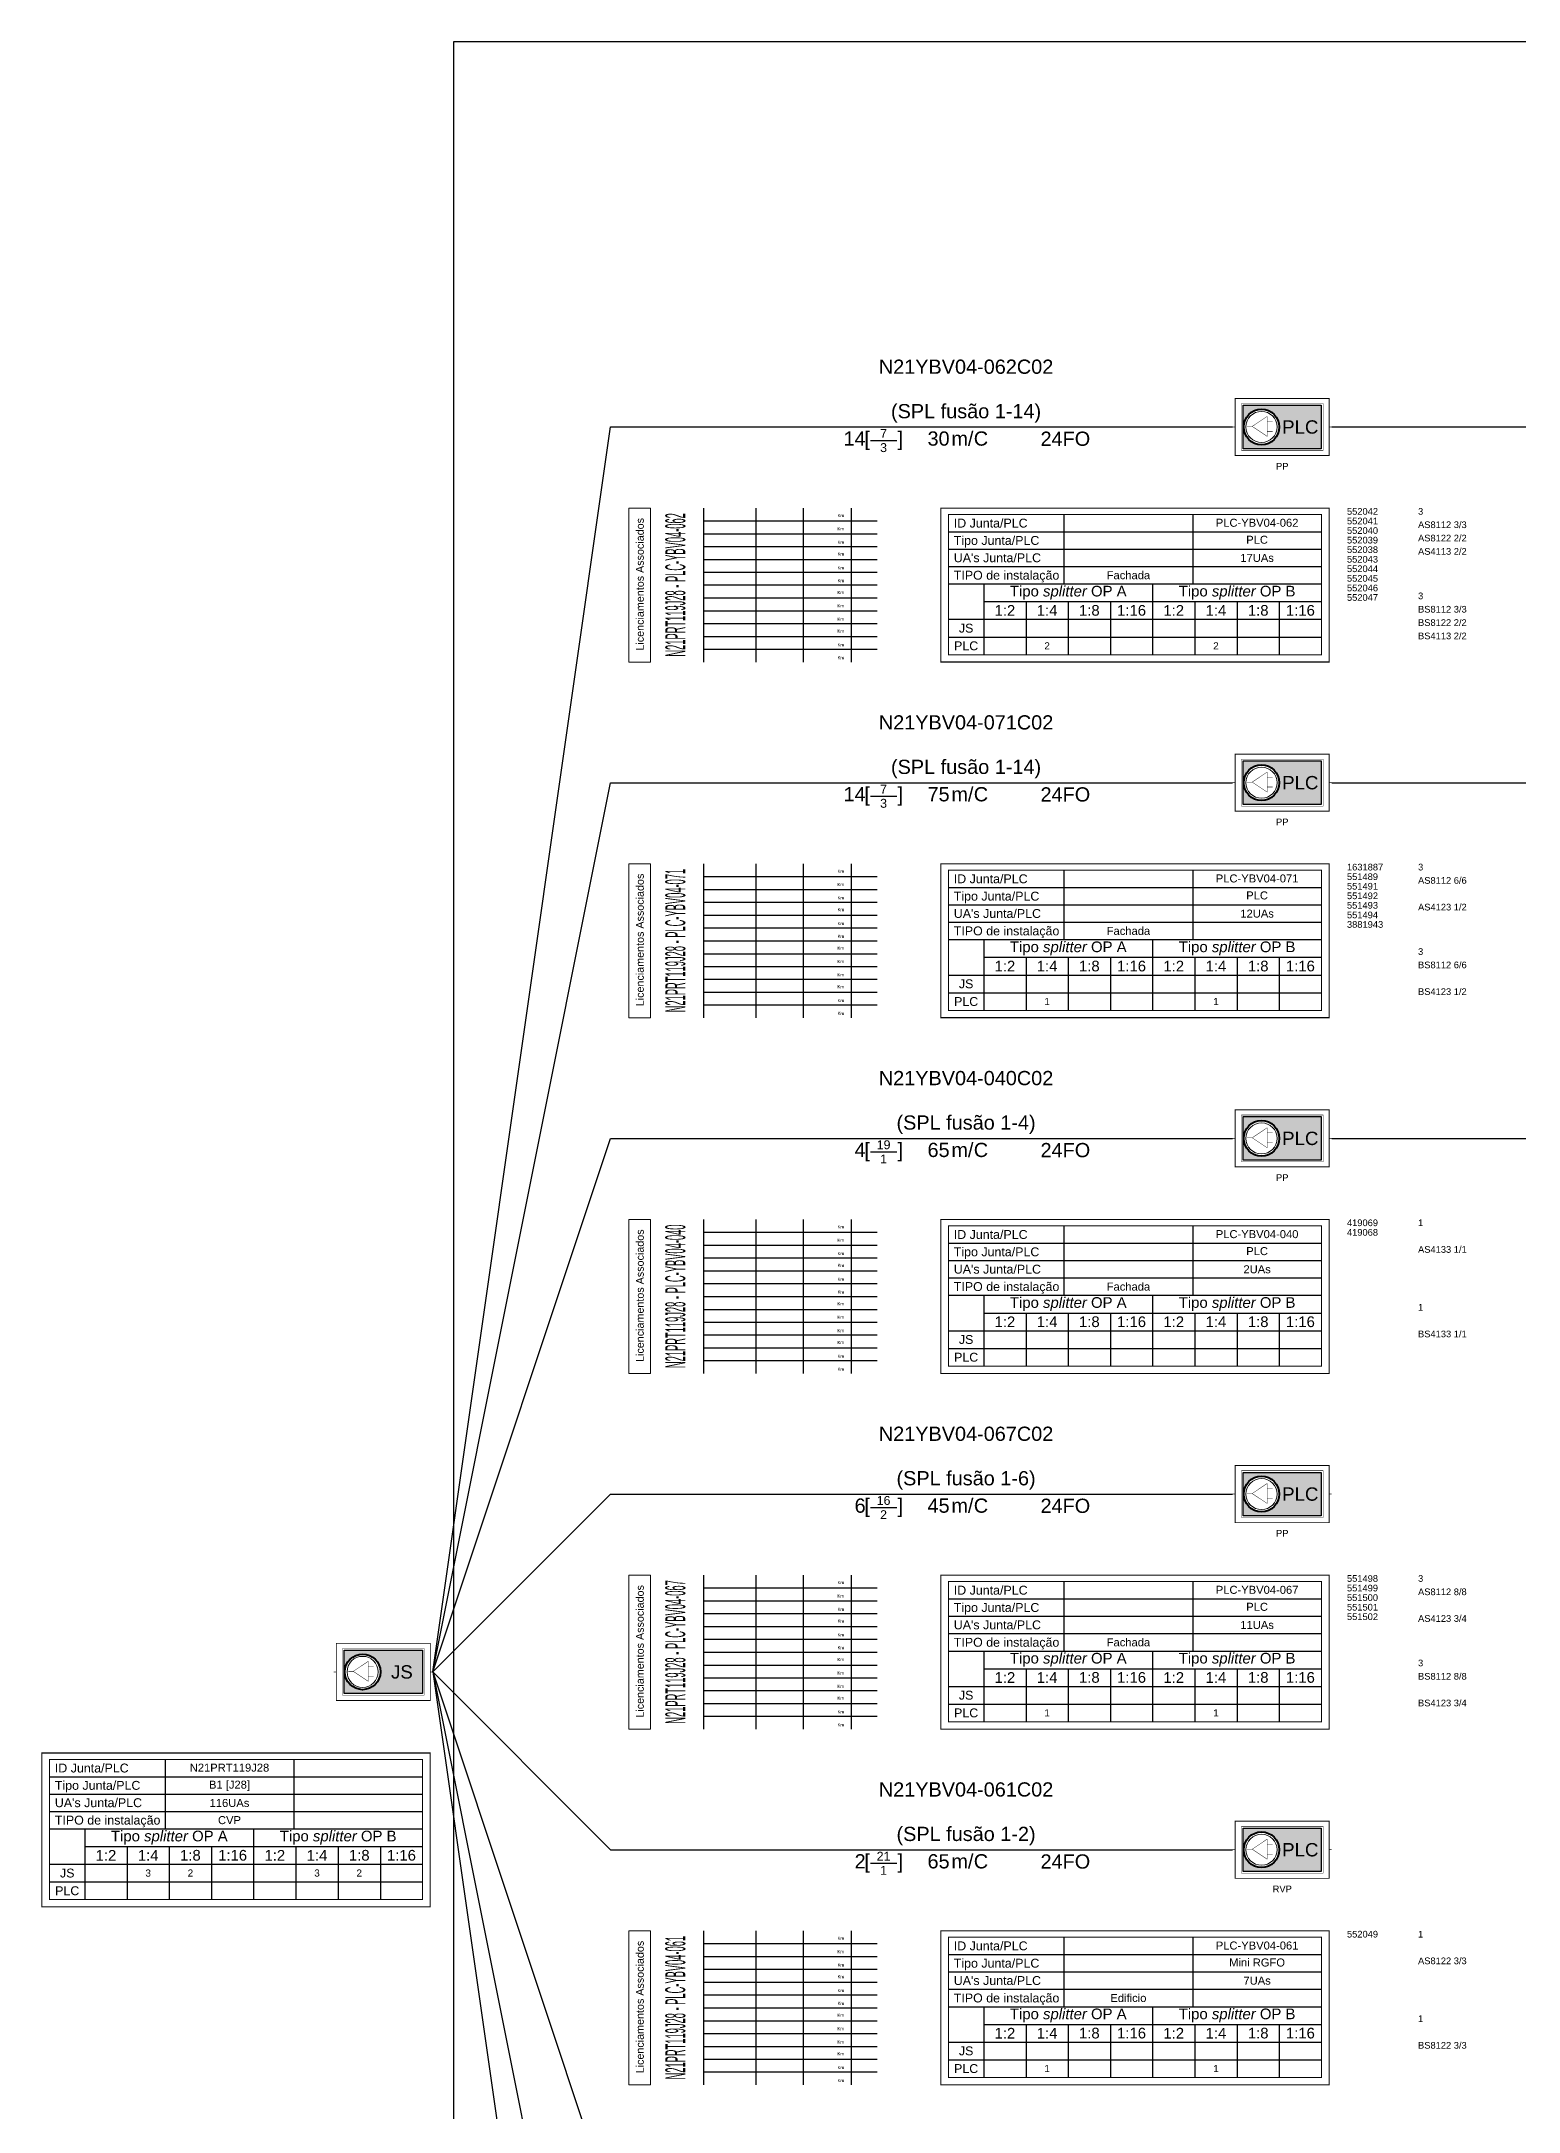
# Model space of a CAD drawing. Header units: metres. Extents: x 288 to 1034, y 827 to 7702.
# Drawn here: x 453 to 619.2, y 1400.2 to 1633 of the extents above; entities that cross this region are included whole.
import ezdxf
from ezdxf.enums import TextEntityAlignment as Align

# ---------------------------------------------------------------- set-up
doc = ezdxf.new("R2010")
doc.units = ezdxf.units.M
doc.header["$MEASUREMENT"] = 0
doc.set_wipeout_variables(frame=1)
for name, color, linetype in [('3-PROJ_FTTH_CABO', 7, 'Continuous'), ('3-PROJ_FTTH_JUNTA', 7, 'Continuous'), ('3-PROJ_FTTH_LICENCIAMENTOS', 7, 'Continuous'), ('3-PROJ_FTTH_PLC', 7, 'Continuous'), ('Licenciamentos Porto_2', 3, 'Continuous')]:
    doc.layers.add(name, color=color, linetype=linetype)
doc.styles.add('ARIAL', font='')
doc.styles.get('ARIAL').set_extended_font_data('Arial')

# ---------------------------------------------------------------- blocks, each defined once
blk = doc.blocks.new('*U26')
blk.add_hatch(color=31).paths.add_polyline_path([(9.97, -2.44), (1.18, -2.44), (1.18, 2.44), (9.97, 2.44)])
at = {"color": 7}
for points, const_width in [([(10.86, -3.21), (0.29, -3.21), (0.29, 3.21), (10.86, 3.21)], 0.0929), ([(10.17, -2.63), (0.99, -2.63), (0.99, 2.63), (10.17, 2.63)], 0.0465)]:
    blk.add_lwpolyline(points, close=True, dxfattribs=dict(at, const_width=const_width))
at = {"color": 31}
blk.add_lwpolyline([(9.97, -2.44), (1.18, -2.44), (1.18, 2.44), (9.97, 2.44)], close=True, dxfattribs=at)
at = {"color": 7, "const_width": 0.0743}
for points in [[(0.29, 0), (0, 0)], [(11.15, 0), (10.86, 0)]]:
    blk.add_lwpolyline(points, dxfattribs=at)
at = {"color": 7, "ltscale": 0.001}
blk.add_lwpolyline([(10.86, -9.12, 0.12, 0.12, 0), (10.86, -9.12, 0.12, 0.12, 0), (-32.84, -9.12, 0.12, 0.12, 0), (-32.84, -26.43, 0.12, 0.12, 0), (10.86, -26.43, 0.12, 0.12, 0), (10.86, -26.43, 0.12, 0.12, 0), (10.86, -9.12, 0, 0, 0)], format="xyseb", dxfattribs=at)
at = {"color": 7, "ltscale": 0.001, "const_width": 0.12}
blk.add_lwpolyline([(10, -25.61), (10, -25.61), (-31.98, -25.61), (-31.98, -9.84), (10, -9.84), (10, -9.84)], close=True, dxfattribs=at)
at = {"color": 7}
for points in [[(-18.98, -9.84), (-18.98, -17.65)], [(-4.49, -9.84), (-4.49, -17.65)], [(-31.98, -11.79), (10, -11.79)], [(-31.98, -13.74), (10, -13.74)], [(-31.98, -15.69), (10, -15.69)], [(-31.98, -17.65), (10, -17.65)], [(-28, -17.65), (-28, -25.61)], [(-9, -25.61), (-9, -17.65)], [(-28, -19.64), (10, -19.64)], [(-23.25, -19.64), (-23.25, -25.61)], [(-18.5, -19.64), (-18.5, -25.61)], [(-13.75, -19.64), (-13.75, -25.61)], [(-4.25, -19.64), (-4.25, -25.61)], [(0.5, -19.64), (0.5, -25.61)], [(5.25, -19.64), (5.25, -25.61)], [(-31.98, -21.63), (10, -21.63)], [(-31.98, -23.62), (10, -23.62)], [(-31.98, -23.62), (-13.57, -23.62), (10, -23.62)]]:
    blk.add_lwpolyline(points, dxfattribs=at)
at = {"color": 7, "style": 'ARIAL'}
for s, height, p in [('JS', 1.5, (7.67, 0)), ('JS', 1, (-29.99, -22.62)), ('PLC', 1, (-29.99, -24.61))]:
    blk.add_text(s, height=height, dxfattribs=at).set_placement(p, align=Align.MIDDLE_CENTER)
for s, p in [('ID Junta/PLC', (-31.38, -10.81)), ('Tipo Junta/PLC', (-31.38, -12.76)), ('TIPO de instalação', (-31.38, -16.67)), ("UA's Junta/PLC", (-31.38, -14.71))]:
    blk.add_text(s, height=1, dxfattribs=at).set_placement(p, align=Align.MIDDLE_LEFT)
at = {"color": 7, "ltscale": 0.001, "char_height": 1.2, "attachment_point": 5, "style": 'ARIAL'}
for s, insert, width in [('{\\C114;Tipo \\fArial|b0|i1|c0|p34;splitter\\fArial|b0|i0|c0|p34; OP A}', (-18.5, -18.64), 14.6912), ('{\\C10;Tipo \\fArial|b0|i1|c0|p34;splitter\\fArial|b0|i0|c0|p34; OP B}', (0.5, -18.64), 14.6912), ('{\\C114;1:2}', (-25.63, -20.63), 4.1115), ('{\\C114;1:4}', (-20.88, -20.63), 4.1115), ('{\\C114;1:8}', (-16.13, -20.63), 4.1115), ('{\\C114;1:16}', (-11.38, -20.63), 4.1115), ('{\\C10;1:2}', (-6.63, -20.63), 4.1115), ('{\\C10;1:4}', (-1.88, -20.63), 4.1115), ('{\\C10;1:8}', (2.87, -20.63), 4.1115), ('{\\C10;1:16}', (7.62, -20.63), 4.1115)]:
    blk.add_mtext(s, dxfattribs=dict(at, insert=insert, width=width))
at = {"color": 4, "lineweight": 0, "style": 'ARIAL'}
blk.add_attdef('ALOCAÇÃO_RDP', text='', height=0.8, dxfattribs=at).set_placement((-0.91, -2.81), align=Align.MIDDLE_RIGHT)
at = {"color": 5, "lineweight": 0, "style": 'ARIAL'}
blk.add_attdef('FO_RTR+BKB', text='', height=0.8, dxfattribs=at).set_placement((12.07, -1.2), align=Align.MIDDLE_LEFT)
at = {"color": 1, "lineweight": 0, "style": 'ARIAL'}
blk.add_attdef('ALOCAÇÃO_RDS', text='', height=0.8, dxfattribs=at).set_placement((-0.89, -4.35), align=Align.MIDDLE_RIGHT)
at = {"color": 4, "lineweight": 0, "style": 'ARIAL'}
blk.add_attdef('FO_RDP', text='', height=0.8, dxfattribs=at).set_placement((12.06, -2.81), align=Align.MIDDLE_LEFT)
at = {"color": 1, "lineweight": 0, "style": 'ARIAL'}
blk.add_attdef('FO_RDS', text='', height=0.8, dxfattribs=at).set_placement((12.09, -4.35), align=Align.MIDDLE_LEFT)
at = {"color": 7, "lineweight": 0, "style": 'ARIAL'}
blk.add_attdef('MORADA', text='', height=0.75, dxfattribs=at).set_placement((10.86, -7.21), align=Align.MIDDLE_RIGHT)
for tag, p in [('JUNTA', (-11.73, -10.77)), ('TIPO_JUNTA', (-11.73, -12.68)), ('INSTALACAO', (-11.73, -16.67)), ('UA_JUNTA', (-11.73, -14.74)), ('NPOL_CVP', (2.75, -16.66))]:
    blk.add_attdef(tag, text='', height=0.9, dxfattribs=at).set_placement(p, align=Align.MIDDLE_CENTER)
at = {"color": 114, "style": 'ARIAL'}
for tag, p in [('(J)1:2_A', (-25.63, -22.62)), ('(J)1:4_A', (-20.88, -22.62)), ('(J)1:8_A', (-16.13, -22.62)), ('(J)1:16_A', (-11.38, -22.62)), ('(P)1:2_A', (-25.63, -24.61)), ('(P)1:4_A', (-20.88, -24.61)), ('(P)1:8_A', (-16.13, -24.61)), ('(P)1:16_A', (-11.38, -24.61))]:
    blk.add_attdef(tag, text='', height=0.8, dxfattribs=at).set_placement(p, align=Align.MIDDLE_CENTER)
at = {"color": 10, "style": 'ARIAL'}
for tag, p in [('(J)1:2_B', (-6.63, -22.62)), ('(J)1:4_B', (-1.88, -22.62)), ('(J)1:8_B', (2.87, -22.62)), ('(J)1:16_B', (7.62, -22.62)), ('(P)1:2_B', (-6.63, -24.61)), ('(P)1:4_B', (-1.88, -24.61)), ('(P)1:8_B', (2.87, -24.61)), ('(P)1:16_B', (7.62, -24.61))]:
    blk.add_attdef(tag, text='', height=0.8, dxfattribs=at).set_placement(p, align=Align.MIDDLE_CENTER)
at = {"color": 7, "lineweight": 0}
blk.add_wipeout([(3.7, -1.95), (3.43, -1.99), (3.09, -2), (2.79, -1.95), (2.57, -1.88), (2.34, -1.78), (2.03, -1.59), (1.77, -1.34), (1.58, -1.1), (1.47, -0.92), (1.35, -0.61), (1.28, -0.33), (1.25, 0), (1.3, 0.42), (1.38, 0.7), (1.51, 0.98), (1.63, 1.17), (1.83, 1.4), (1.98, 1.55), (2.18, 1.69), (2.4, 1.81), (2.69, 1.92), (2.92, 1.97), (3.27, 2), (3.51, 1.99), (3.73, 1.94), (3.98, 1.87), (4.15, 1.79), (4.31, 1.7), (4.51, 1.56), (4.66, 1.42), (4.79, 1.28), (4.96, 1.05), (5.05, 0.88), (5.15, 0.64), (5.21, 0.41), (5.25, 0.11), (5.23, -0.32), (5.19, -0.52), (5.11, -0.74), (4.96, -1.04), (4.78, -1.3), (4.57, -1.51), (4.25, -1.74), (3.96, -1.87)], dxfattribs=at)
at = {"color": 7, "const_width": 0.0465}
for points in [[(1.63, 0.06), (2.2, 0.06)], [(3.87, 0.62), (4.5, 0.62)], [(3.87, -0.49), (4.5, -0.49)]]:
    blk.add_lwpolyline(points, dxfattribs=at)
blk.add_lwpolyline([(2.2, 0.06), (3.87, -1.05), (3.87, 1.18)], close=True, dxfattribs=at)
at = {"color": 7, "lineweight": 40}
blk.add_circle((3.25, 0), 2, dxfattribs=at)
at = {"color": 7, "lineweight": 0}
blk.add_circle((3.25, 0), 1.75, dxfattribs=at)
blk.add_circle((3.25, 0), 1.75, dxfattribs=at)
blk = doc.blocks.new('*U9')
blk.add_hatch(color=31).paths.add_polyline_path([(9.97, -2.44), (1.18, -2.44), (1.18, 2.44), (9.97, 2.44)])
at = {"color": 7}
for points, const_width in [([(10.86, -3.21), (0.29, -3.21), (0.29, 3.21), (10.86, 3.21)], 0.0929), ([(10.17, -2.63), (0.99, -2.63), (0.99, 2.63), (10.17, 2.63)], 0.0465)]:
    blk.add_lwpolyline(points, close=True, dxfattribs=dict(at, const_width=const_width))
at = {"color": 31}
blk.add_lwpolyline([(9.97, -2.44), (1.18, -2.44), (1.18, 2.44), (9.97, 2.44)], close=True, dxfattribs=at)
at = {"color": 7}
for points, const_width in [([(0.29, 0), (0, 0)], 0.0743), ([(11.15, 0), (10.86, 0)], 0.0743), ([(-40.78, -1.52), (-37.77, -1.52)], 0.15)]:
    blk.add_lwpolyline(points, dxfattribs=dict(at, const_width=const_width))
at = {"color": 7, "ltscale": 0.001}
blk.add_lwpolyline([(10.86, -9.12, 0.12, 0.12, 0), (10.86, -9.12, 0.12, 0.12, 0), (-32.84, -9.12, 0.12, 0.12, 0), (-32.84, -26.43, 0.12, 0.12, 0), (10.86, -26.43, 0.12, 0.12, 0), (10.86, -26.43, 0.12, 0.12, 0), (10.86, -9.12, 0, 0, 0)], format="xyseb", dxfattribs=at)
at = {"color": 7, "ltscale": 0.001, "const_width": 0.12}
blk.add_lwpolyline([(10, -25.61), (10, -25.61), (-31.98, -25.61), (-31.98, -9.84), (10, -9.84), (10, -9.84)], close=True, dxfattribs=at)
at = {"color": 7}
for points in [[(-18.98, -9.84), (-18.98, -17.65)], [(-4.49, -9.84), (-4.49, -17.65)], [(-31.98, -11.79), (10, -11.79)], [(-31.98, -13.74), (10, -13.74)], [(-31.98, -15.69), (10, -15.69)], [(-31.98, -17.65), (10, -17.65)], [(-28, -17.65), (-28, -25.61)], [(-9, -25.61), (-9, -17.65)], [(-28, -19.64), (10, -19.64)], [(-23.25, -19.64), (-23.25, -25.61)], [(-18.5, -19.64), (-18.5, -25.61)], [(-13.75, -19.64), (-13.75, -25.61)], [(-4.25, -19.64), (-4.25, -25.61)], [(0.5, -19.64), (0.5, -25.61)], [(5.25, -19.64), (5.25, -25.61)], [(-31.98, -21.63), (10, -21.63)], [(-31.98, -23.62), (10, -23.62)], [(-31.98, -23.62), (-13.57, -23.62), (10, -23.62)]]:
    blk.add_lwpolyline(points, dxfattribs=at)
at = {"color": 7, "style": 'ARIAL'}
blk.add_text('[     ]  ', height=1.6, dxfattribs=at).set_placement((-35.85, -0.5), align=Align.TOP_RIGHT)
for s, p in [('ID Junta/PLC', (-31.38, -10.81)), ('Tipo Junta/PLC', (-31.38, -12.76)), ('TIPO de instalação', (-31.38, -16.67)), ("UA's Junta/PLC", (-31.38, -14.71))]:
    blk.add_text(s, height=1, dxfattribs=at).set_placement(p, align=Align.MIDDLE_LEFT)
for s, p in [('JS', (-29.99, -22.62)), ('PLC', (-29.99, -24.61))]:
    blk.add_text(s, height=1, dxfattribs=at).set_placement(p, align=Align.MIDDLE_CENTER)
at = {"insert": (-31.65, -0.5), "char_height": 1.6, "width": 2.8224, "attachment_point": 1, "style": 'ARIAL'}
blk.add_mtext('m/', dxfattribs=at)
at = {"color": 7, "ltscale": 0.001, "char_height": 1.2, "attachment_point": 5, "style": 'ARIAL'}
for s, insert, width in [('{\\C114;Tipo \\fArial|b0|i1|c0|p34;splitter\\fArial|b0|i0|c0|p34; OP A}', (-18.5, -18.64), 14.6912), ('{\\C10;Tipo \\fArial|b0|i1|c0|p34;splitter\\fArial|b0|i0|c0|p34; OP B}', (0.5, -18.64), 14.6912), ('{\\C114;1:2}', (-25.63, -20.63), 4.1115), ('{\\C114;1:4}', (-20.88, -20.63), 4.1115), ('{\\C114;1:8}', (-16.13, -20.63), 4.1115), ('{\\C114;1:16}', (-11.38, -20.63), 4.1115), ('{\\C10;1:2}', (-6.63, -20.63), 4.1115), ('{\\C10;1:4}', (-1.88, -20.63), 4.1115), ('{\\C10;1:8}', (2.87, -20.63), 4.1115), ('{\\C10;1:16}', (7.62, -20.63), 4.1115)]:
    blk.add_mtext(s, dxfattribs=dict(at, insert=insert, width=width))
at = {"color": 7, "style": 'ARIAL'}
for tag, p in [('ID_CABO', (-30, 5.5)), ('ID_CABO2', (-30, 3)), ('ID_CABO3', (-30, 0.5))]:
    blk.add_attdef(tag, text='', height=1.6, dxfattribs=at).set_placement(p, align=Align.BOTTOM_CENTER)
at = {"color": 7, "lineweight": 0, "style": 'ARIAL'}
blk.add_attdef('FO_ACTIVAS', text='', height=1.6, dxfattribs=at).set_placement((-41.3, -0.5), align=Align.TOP_RIGHT)
for tag, height, p in [('FO_RESERVA', 1, (-39.28, -2.32)), ('FO_MORTAS', 1, (-39.28, -0.72)), ('PLC', 0.9, (2.75, -10.77)), ('TIPO_PLC', 0.9, (2.75, -12.68)), ('INSTALACAO', 0.9, (-11.73, -16.67)), ('NPOL_CVP', 0.9, (2.75, -16.66)), ('UA_PLC', 0.9, (2.75, -14.72))]:
    blk.add_attdef(tag, text='', height=height, dxfattribs=at).set_placement(p, align=Align.MIDDLE_CENTER)
at = {"color": 7, "style": 'ARIAL'}
blk.add_attdef('METROS', text='', height=1.6, dxfattribs=at).set_placement((-31.85, -0.5), align=Align.TOP_RIGHT)
for tag, height, p in [('TIPO_INSTALACAO', 1.6, (-29.13, -0.5)), ('CAPACIDADE', 1.6, (-21.62, -0.52)), ('BID1', 0.75, (12.86, -9.12)), ('BID2', 0.75, (12.86, -10.2)), ('BID3', 0.75, (12.86, -11.27)), ('BID4', 0.75, (12.86, -12.35)), ('BID5', 0.75, (12.86, -13.42)), ('BID6', 0.75, (12.86, -14.5)), ('BID7', 0.75, (12.86, -15.57)), ('BID8', 0.75, (12.86, -16.65)), ('BID9', 0.75, (12.86, -17.73)), ('BID10', 0.75, (12.86, -18.8)), ('BID11', 0.75, (12.86, -19.88)), ('BID12', 0.75, (12.86, -20.95)), ('BID13', 0.75, (12.86, -22.03)), ('BID14', 0.75, (12.86, -23.11)), ('BID15', 0.75, (12.86, -24.18)), ('BID16', 0.75, (12.86, -25.26)), ('BID17', 0.75, (12.86, -26.33)), ('BID18', 0.75, (12.86, -27.41)), ('BID19', 0.75, (12.86, -28.49)), ('BID20', 0.75, (12.86, -29.56)), ('BID21', 0.75, (12.86, -30.64)), ('BID22', 0.75, (12.86, -31.71)), ('BID23', 0.75, (12.86, -32.79)), ('BID24', 0.75, (12.86, -33.86))]:
    blk.add_attdef(tag, text='', height=height, dxfattribs=at).set_placement(p, align=Align.TOP_LEFT)
at = {"color": 1, "lineweight": 0, "style": 'ARIAL'}
blk.add_attdef('ALOCAÇÃO_RDS', text='', height=0.8, dxfattribs=at).set_placement((-0.89, -4.35), align=Align.MIDDLE_RIGHT)
at = {"color": 7, "style": 'ARIAL'}
for tag, p in [('N_RAISER(X)', (5.58, -4.41)), ('F.B.(X)', (5.58, -5.81))]:
    blk.add_attdef(tag, text='', height=0.75, dxfattribs=at).set_placement(p, align=Align.MIDDLE_CENTER)
at = {"color": 1, "lineweight": 0, "style": 'ARIAL'}
blk.add_attdef('FO_RDS', text='', height=0.8, dxfattribs=at).set_placement((12.09, -4.35), align=Align.MIDDLE_LEFT)
at = {"color": 7, "lineweight": 0, "style": 'ARIAL'}
blk.add_attdef('MORADA', text='', height=0.75, dxfattribs=at).set_placement((10.86, -7.21), align=Align.MIDDLE_RIGHT)
at = {"color": 114, "style": 'ARIAL'}
for tag, p in [('FA_OPA', (20.86, -9.12)), ('A_SPL_1', (20.86, -10.62)), ('A_SPL_2', (20.86, -12.12)), ('A_SPL_3', (20.86, -13.62)), ('A_SPL_4', (20.86, -15.12)), ('A_SPL_5', (20.86, -16.62))]:
    blk.add_attdef(tag, text='', height=0.75, dxfattribs=at).set_placement(p, align=Align.TOP_LEFT)
at = {"color": 1, "style": 'ARIAL'}
for tag, p in [('FA_OPB', (20.86, -18.62)), ('B_SPL_1', (20.86, -20.12)), ('B_SPL_2', (20.86, -21.62)), ('B_SPL_3', (20.86, -23.12)), ('B_SPL_4', (20.86, -24.62)), ('B_SPL_5', (20.86, -26.12))]:
    blk.add_attdef(tag, text='', height=0.75, dxfattribs=at).set_placement(p, align=Align.TOP_LEFT)
at = {"color": 114, "style": 'ARIAL'}
for tag, p in [('(J)1:2_A', (-25.63, -22.62)), ('(J)1:4_A', (-20.88, -22.62)), ('(J)1:8_A', (-16.13, -22.62)), ('(J)1:16_A', (-11.38, -22.62)), ('(P)1:2_A', (-25.63, -24.61)), ('(P)1:4_A', (-20.88, -24.61)), ('(P)1:8_A', (-16.13, -24.61)), ('(P)1:16_A', (-11.38, -24.61))]:
    blk.add_attdef(tag, text='', height=0.8, dxfattribs=at).set_placement(p, align=Align.MIDDLE_CENTER)
at = {"color": 10, "style": 'ARIAL'}
for tag, p in [('(J)1:2_B', (-6.63, -22.62)), ('(J)1:4_B', (-1.88, -22.62)), ('(J)1:8_B', (2.87, -22.62)), ('(J)1:16_B', (7.62, -22.62)), ('(P)1:2_B', (-6.63, -24.61)), ('(P)1:4_B', (-1.88, -24.61)), ('(P)1:8_B', (2.87, -24.61)), ('(P)1:16_B', (7.62, -24.61))]:
    blk.add_attdef(tag, text='', height=0.8, dxfattribs=at).set_placement(p, align=Align.MIDDLE_CENTER)
at = {"color": 7, "lineweight": 0}
blk.add_wipeout([(3.7, -1.95), (3.43, -1.99), (3.09, -2), (2.79, -1.95), (2.57, -1.88), (2.34, -1.78), (2.03, -1.59), (1.77, -1.34), (1.58, -1.1), (1.47, -0.92), (1.35, -0.61), (1.28, -0.33), (1.25, 0), (1.3, 0.42), (1.38, 0.7), (1.51, 0.98), (1.63, 1.17), (1.83, 1.4), (1.98, 1.55), (2.18, 1.69), (2.4, 1.81), (2.69, 1.92), (2.92, 1.97), (3.27, 2), (3.51, 1.99), (3.73, 1.94), (3.98, 1.87), (4.15, 1.79), (4.31, 1.7), (4.51, 1.56), (4.66, 1.42), (4.79, 1.28), (4.96, 1.05), (5.05, 0.88), (5.15, 0.64), (5.21, 0.41), (5.25, 0.11), (5.23, -0.32), (5.19, -0.52), (5.11, -0.74), (4.96, -1.04), (4.78, -1.3), (4.57, -1.51), (4.25, -1.74), (3.96, -1.87)], dxfattribs=at)
at = {"color": 7, "const_width": 0.0465}
for points in [[(1.63, 0.06), (2.2, 0.06)], [(3.87, 0.62), (4.5, 0.62)], [(3.87, -0.49), (4.5, -0.49)]]:
    blk.add_lwpolyline(points, dxfattribs=at)
blk.add_lwpolyline([(2.2, 0.06), (3.87, -1.05), (3.87, 1.18)], close=True, dxfattribs=at)
at = {"color": 7, "lineweight": 40}
blk.add_circle((3.25, 0), 2, dxfattribs=at)
at = {"color": 7, "lineweight": 0}
blk.add_circle((3.25, 0), 1.75, dxfattribs=at)
blk.add_circle((3.25, 0), 1.75, dxfattribs=at)
at = {"color": 7, "style": 'ARIAL'}
blk.add_text('PLC', height=1.5, dxfattribs=at).set_placement((7.61, 0), align=Align.MIDDLE_CENTER)
blk = doc.blocks.new('Troço Sinoptico')
at = {"color": 7, "lineweight": 0, "style": 'ARIAL'}
for tag, p in [('D1', (-16.57, -9.75)), ('D2', (-16.57, -11.26)), ('T1', (-10.78, -9.77)), ('E1', (-1.22, -9.77))]:
    blk.add_attdef(tag, text='', height=0.631, dxfattribs=at).set_placement(p, align=Align.MIDDLE_CENTER)
blk.add_attdef('XXX1', text='', height=0.631, dxfattribs=at).set_placement((-4.58, -9.81), align=Align.MIDDLE_RIGHT)
at = {"color": 7}
blk.add_wipeout([(-27.96, -26.44), (-27.96, -9.12), (0, -9.12), (0, -26.43)], dxfattribs=at)
at = {"color": 7, "lineweight": 0}
blk.add_lwpolyline([(-27.96, -26.44), (-25.49, -26.44), (-25.49, -9.12), (-27.96, -9.12)], close=True, dxfattribs=at)
at = {"color": 7}
for points in [[(-19.54, -9.12), (-19.54, -26.44)], [(-13.66, -9.12), (-13.66, -17.78)], [(-8.33, -9.12), (-8.33, -17.78)], [(-2.94, -9.12), (-2.94, -17.77)], [(-19.54, -10.56), (0, -10.56)], [(-19.54, -12), (0, -12)], [(-19.54, -13.44), (0, -13.44)], [(-19.54, -14.89), (0, -14.89)], [(-19.54, -16.33), (0, -16.33)], [(-19.54, -17.77), (0, -17.77)], [(-13.66, -17.78), (-13.66, -26.44)], [(-8.33, -17.78), (-8.33, -26.44)], [(-2.94, -17.78), (-2.94, -26.43)], [(-19.54, -19.23), (0, -19.23)], [(-19.54, -20.67), (0, -20.67)], [(-19.54, -22.11), (0, -22.11)], [(-19.54, -23.55), (0, -23.55)], [(-19.54, -24.99), (0, -24.99)]]:
    blk.add_lwpolyline(points, dxfattribs=at)
at = {"color": 7, "lineweight": 0, "true_color": 0xffffff, "insert": (-26.69, -17.69), "char_height": 0.865, "width": 17.7947, "attachment_point": 5, "rotation": 90, "style": 'ARIAL'}
blk.add_mtext('Licenciamentos Associados', dxfattribs=at)
at = {"color": 7, "lineweight": 0, "char_height": 0.355, "width": 6.2282, "attachment_point": 2, "style": 'ARIAL'}
for insert in [(-4.1, -11.28), (-4.09, -9.77), (-4.09, -12.78), (-4.09, -14.1), (-4.09, -15.66), (-4.1, -18.43), (-4.09, -17.1), (-4.1, -19.94), (-4.1, -21.44), (-4.1, -22.77), (-4.09, -24.32), (-4.09, -25.77)]:
    blk.add_mtext('Km', dxfattribs=dict(at, insert=insert))
at = {"color": 7, "lineweight": 0, "style": 'ARIAL', "width": 0.580821}
blk.add_attdef('ORIGEM-DESTINO', text='', height=2.25, rotation=90, dxfattribs=at).set_placement((-21.59, -25.83), (-21.59, -9.68), align=Align.FIT)
at = {"color": 7, "lineweight": 0, "style": 'ARIAL'}
for tag, p in [('T2', (-10.78, -11.28)), ('E2', (-1.22, -11.3)), ('D3', (-16.57, -12.76)), ('D4', (-16.57, -14.09)), ('T3', (-10.78, -12.77)), ('T4', (-10.78, -14.1)), ('E3', (-1.22, -12.78)), ('E4', (-1.22, -14.1)), ('D5', (-16.57, -15.64)), ('T5', (-10.78, -15.65)), ('E5', (-1.22, -15.65)), ('D6', (-16.57, -17.08)), ('D7', (-16.57, -18.42)), ('T6', (-10.78, -17.09)), ('T7', (-10.78, -18.43)), ('E7', (-1.22, -18.43)), ('E6', (-1.22, -17.09)), ('D8', (-16.57, -19.93)), ('T8', (-10.79, -19.94)), ('E8', (-1.22, -19.97)), ('D10', (-16.57, -22.75)), ('D9', (-16.57, -21.42)), ('T10', (-10.78, -22.77)), ('T9', (-10.79, -21.44)), ('E10', (-1.22, -22.77)), ('E9', (-1.22, -21.45)), ('D11', (-16.57, -24.3)), ('D12', (-16.57, -25.74)), ('T12', (-10.79, -25.76)), ('T11', (-10.79, -24.31)), ('E11', (-1.22, -24.31)), ('E12', (-1.22, -25.76))]:
    blk.add_attdef(tag, text='', height=0.631, dxfattribs=at).set_placement(p, align=Align.MIDDLE_CENTER)
for tag, p in [('XXX2', (-4.59, -11.32)), ('XXX3', (-4.58, -12.81)), ('XXX4', (-4.59, -14.14)), ('XXX5', (-4.58, -15.69)), ('XXX7', (-4.59, -18.47)), ('XXX6', (-4.58, -17.13)), ('XXX8', (-4.59, -19.98)), ('XXX10', (-4.59, -22.81)), ('XXX9', (-4.59, -21.48)), ('XXX11', (-4.58, -24.35)), ('XXX12', (-4.58, -25.8))]:
    blk.add_attdef(tag, text='', height=0.631, dxfattribs=at).set_placement(p, align=Align.MIDDLE_RIGHT)
at = {"color": 7, "lineweight": 0, "style": 'ARIAL', "flags": 1}
blk.add_attdef('ID', text='', height=0.631, dxfattribs=at).set_placement((-13.98, -27.67), align=Align.MIDDLE_CENTER)
at = {"layer": 'Defpoints', "flags": 1}
for tag, p in [('TROCO', (-28.25, -8.29)), ('GAMA', (-13.98, -8.55))]:
    blk.add_attdef(tag, p, '', height=2.16, dxfattribs=at)

msp = doc.modelspace()

# ---------------------------------------------------------------- linework, layer by layer
at = {"layer": '3-PROJ_FTTH_CABO'}
for points in [[(497.03, 1449.63), (517.03, 1589.63)], [(517.03, 1589.63), (587.03, 1589.63)], [(618.18, 1589.63), (688.18, 1589.63)], [(497.03, 1449.63), (517.03, 1549.63)], [(517.03, 1549.63), (587.03, 1549.63)], [(618.18, 1549.63), (688.18, 1549.63)], [(497.03, 1449.63), (517.03, 1509.63)], [(517.03, 1509.63), (587.03, 1509.63)], [(618.18, 1509.63), (688.18, 1509.63)], [(497.03, 1449.63), (517.03, 1469.63)], [(517.03, 1469.63), (587.03, 1469.63)], [(497.03, 1449.63), (517.03, 1429.63)], [(497.03, 1449.63), (517.03, 1389.63)], [(497.03, 1449.63), (517.03, 1349.63)], [(497.03, 1449.63), (517.03, 1309.63)], [(517.03, 1429.63), (587.03, 1429.63)]]:
    msp.add_lwpolyline(points, dxfattribs=at)

# ---------------------------------------------------------------- next in the draw order: block references
at = {"layer": '3-PROJ_FTTH_JUNTA'}
msp.add_blockref('*U26', (485.88, 1449.63), dxfattribs=at).add_auto_attribs({'JUNTA': 'N21PRT119J28', 'TIPO_JUNTA': 'B1 [J28]', 'UA_JUNTA': '116UAs', 'INSTALACAO': 'CVP', '(J)1:4_A': '3', '(J)1:8_A': '2', '(J)1:4_B': '3', '(J)1:8_B': '2'})
at = {"layer": '3-PROJ_FTTH_PLC'}
for p, values in [((587.03, 1589.63), {'PLC': 'PLC-YBV04-062', 'TIPO_PLC': 'PLC', 'UA_PLC': '17UAs', 'INSTALACAO': 'Fachada', '(P)1:4_A': '2', '(P)1:4_B': '2', 'BID1': '552042', 'BID2': '552041', 'BID3': '552040', 'BID4': '552039', 'BID5': '552038', 'BID6': '552043', 'BID7': '552044', 'BID8': '552045', 'BID9': '552046', 'BID10': '552047', 'FA_OPA': '3', 'A_SPL_1': 'AS8112 3/3', 'A_SPL_2': 'AS8122 2/2', 'A_SPL_3': 'AS4113 2/2', 'FA_OPB': '3', 'B_SPL_1': 'BS8112 3/3', 'B_SPL_2': 'BS8122 2/2', 'B_SPL_3': 'BS4113 2/2', 'N_RAISER(X)': 'PP', 'ID_CABO': 'N21YBV04-062C02', 'ID_CABO3': '(SPL fusão 1-14)', 'FO_ACTIVAS': '14', 'FO_MORTAS': '7', 'FO_RESERVA': '3', 'METROS': '30', 'TIPO_INSTALACAO': 'C', 'CAPACIDADE': '24FO'}), ((587.03, 1549.63), {'PLC': 'PLC-YBV04-071', 'TIPO_PLC': 'PLC', 'UA_PLC': '12UAs', 'INSTALACAO': 'Fachada', '(P)1:4_A': '1', '(P)1:4_B': '1', 'BID1': '1631887', 'BID2': '551489', 'BID3': '551491', 'BID4': '551492', 'BID5': '551493', 'BID6': '551494', 'BID7': '3881943', 'FA_OPA': '3', 'A_SPL_1': 'AS8112 6/6', 'A_SPL_3': 'AS4123 1/2', 'FA_OPB': '3', 'B_SPL_1': 'BS8112 6/6', 'B_SPL_3': 'BS4123 1/2', 'N_RAISER(X)': 'PP', 'ID_CABO': 'N21YBV04-071C02', 'ID_CABO3': '(SPL fusão 1-14)', 'FO_ACTIVAS': '14', 'FO_MORTAS': '7', 'FO_RESERVA': '3', 'METROS': '75', 'TIPO_INSTALACAO': 'C', 'CAPACIDADE': '24FO'}), ((587.03, 1509.63), {'PLC': 'PLC-YBV04-040', 'TIPO_PLC': 'PLC', 'UA_PLC': '2UAs', 'INSTALACAO': 'Fachada', 'BID1': '419069', 'BID2': '419068', 'FA_OPA': '1', 'A_SPL_2': 'AS4133 1/1', 'FA_OPB': '1', 'B_SPL_2': 'BS4133 1/1', 'N_RAISER(X)': 'PP', 'ID_CABO': 'N21YBV04-040C02', 'ID_CABO3': '(SPL fusão 1-4)', 'FO_ACTIVAS': '4', 'FO_MORTAS': '19', 'FO_RESERVA': '1', 'METROS': '65', 'TIPO_INSTALACAO': 'C', 'CAPACIDADE': '24FO'}), ((587.03, 1469.63), {'PLC': 'PLC-YBV04-067', 'TIPO_PLC': 'PLC', 'UA_PLC': '11UAs', 'INSTALACAO': 'Fachada', '(P)1:4_A': '1', '(P)1:4_B': '1', 'BID1': '551498', 'BID2': '551499', 'BID3': '551500', 'BID4': '551501', 'BID5': '551502', 'FA_OPA': '3', 'A_SPL_1': 'AS8112 8/8', 'A_SPL_3': 'AS4123 3/4', 'FA_OPB': '3', 'B_SPL_1': 'BS8112 8/8', 'B_SPL_3': 'BS4123 3/4', 'N_RAISER(X)': 'PP', 'ID_CABO': 'N21YBV04-067C02', 'ID_CABO3': '(SPL fusão 1-6)', 'FO_ACTIVAS': '6', 'FO_MORTAS': '16', 'FO_RESERVA': '2', 'METROS': '45', 'TIPO_INSTALACAO': 'C', 'CAPACIDADE': '24FO'}), ((587.03, 1429.63), {'PLC': 'PLC-YBV04-061', 'TIPO_PLC': 'Mini RGFO', 'UA_PLC': '7UAs', 'INSTALACAO': 'Edificio', '(P)1:4_A': '1', '(P)1:4_B': '1', 'BID1': '552049', 'FA_OPA': '1', 'A_SPL_2': 'AS8122 3/3', 'FA_OPB': '1', 'B_SPL_2': 'BS8122 3/3', 'N_RAISER(X)': 'RVP', 'ID_CABO': 'N21YBV04-061C02', 'ID_CABO3': '(SPL fusão 1-2)', 'FO_ACTIVAS': '2', 'FO_MORTAS': '21', 'FO_RESERVA': '1', 'METROS': '65', 'TIPO_INSTALACAO': 'C', 'CAPACIDADE': '24FO'})]:
    msp.add_blockref('*U9', p, dxfattribs=at).add_auto_attribs(values)

# ---------------------------------------------------------------- next in the draw order: linework, layer by layer
at = {"layer": '3-PROJ_FTTH_CABO'}
for points in [[(598.18, 1589.63), (618.18, 1589.63)], [(598.18, 1549.63), (618.18, 1549.63)], [(598.18, 1509.63), (618.18, 1509.63)]]:
    msp.add_lwpolyline(points, dxfattribs=at)

# ---------------------------------------------------------------- next in the draw order: block references
at = {"layer": '3-PROJ_FTTH_LICENCIAMENTOS'}
ref = msp.add_blockref('Troço Sinoptico', (547.03, 1589.63), dxfattribs=at)
ref.add_attrib('ORIGEM-DESTINO', 'N21PRT119J28 - PLC-YBV04-062', dxfattribs={"layer": '0', "color": 7, "lineweight": 0, "height": 2.2526, "rotation": 90, "style": 'ARIAL', "width": 0.333226}).set_placement((525.44, 1563.8), (525.44, 1579.94), align=Align.FIT)
ref = msp.add_blockref('Troço Sinoptico', (547.03, 1549.63), dxfattribs=at)
ref.add_attrib('ORIGEM-DESTINO', 'N21PRT119J28 - PLC-YBV04-071', dxfattribs={"layer": '0', "color": 7, "lineweight": 0, "height": 2.2526, "rotation": 90, "style": 'ARIAL', "width": 0.333226}).set_placement((525.44, 1523.8), (525.44, 1539.94), align=Align.FIT)
ref = msp.add_blockref('Troço Sinoptico', (547.03, 1509.63), dxfattribs=at)
ref.add_attrib('ORIGEM-DESTINO', 'N21PRT119J28 - PLC-YBV04-040', dxfattribs={"layer": '0', "color": 7, "lineweight": 0, "height": 2.2526, "rotation": 90, "style": 'ARIAL', "width": 0.333226}).set_placement((525.44, 1483.8), (525.44, 1499.94), align=Align.FIT)
ref = msp.add_blockref('Troço Sinoptico', (547.03, 1469.63), dxfattribs=at)
ref.add_attrib('ORIGEM-DESTINO', 'N21PRT119J28 - PLC-YBV04-067', dxfattribs={"layer": '0', "color": 7, "lineweight": 0, "height": 2.2526, "rotation": 90, "style": 'ARIAL', "width": 0.333226}).set_placement((525.44, 1443.8), (525.44, 1459.94), align=Align.FIT)
ref = msp.add_blockref('Troço Sinoptico', (547.03, 1429.63), dxfattribs=at)
ref.add_attrib('ORIGEM-DESTINO', 'N21PRT119J28 - PLC-YBV04-061', dxfattribs={"layer": '0', "color": 7, "lineweight": 0, "height": 2.2526, "rotation": 90, "style": 'ARIAL', "width": 0.333226}).set_placement((525.44, 1403.8), (525.44, 1419.94), align=Align.FIT)

# ---------------------------------------------------------------- next in the draw order: linework, layer by layer
at = {"layer": 'Licenciamentos Porto_2', "color": 3}
msp.add_lwpolyline([(499.38, 1632.99), (821.47, 1632.99), (821.47, 1231.57), (499.38, 1231.57)], close=True, dxfattribs=at)

doc.saveas('drawing.dxf')
